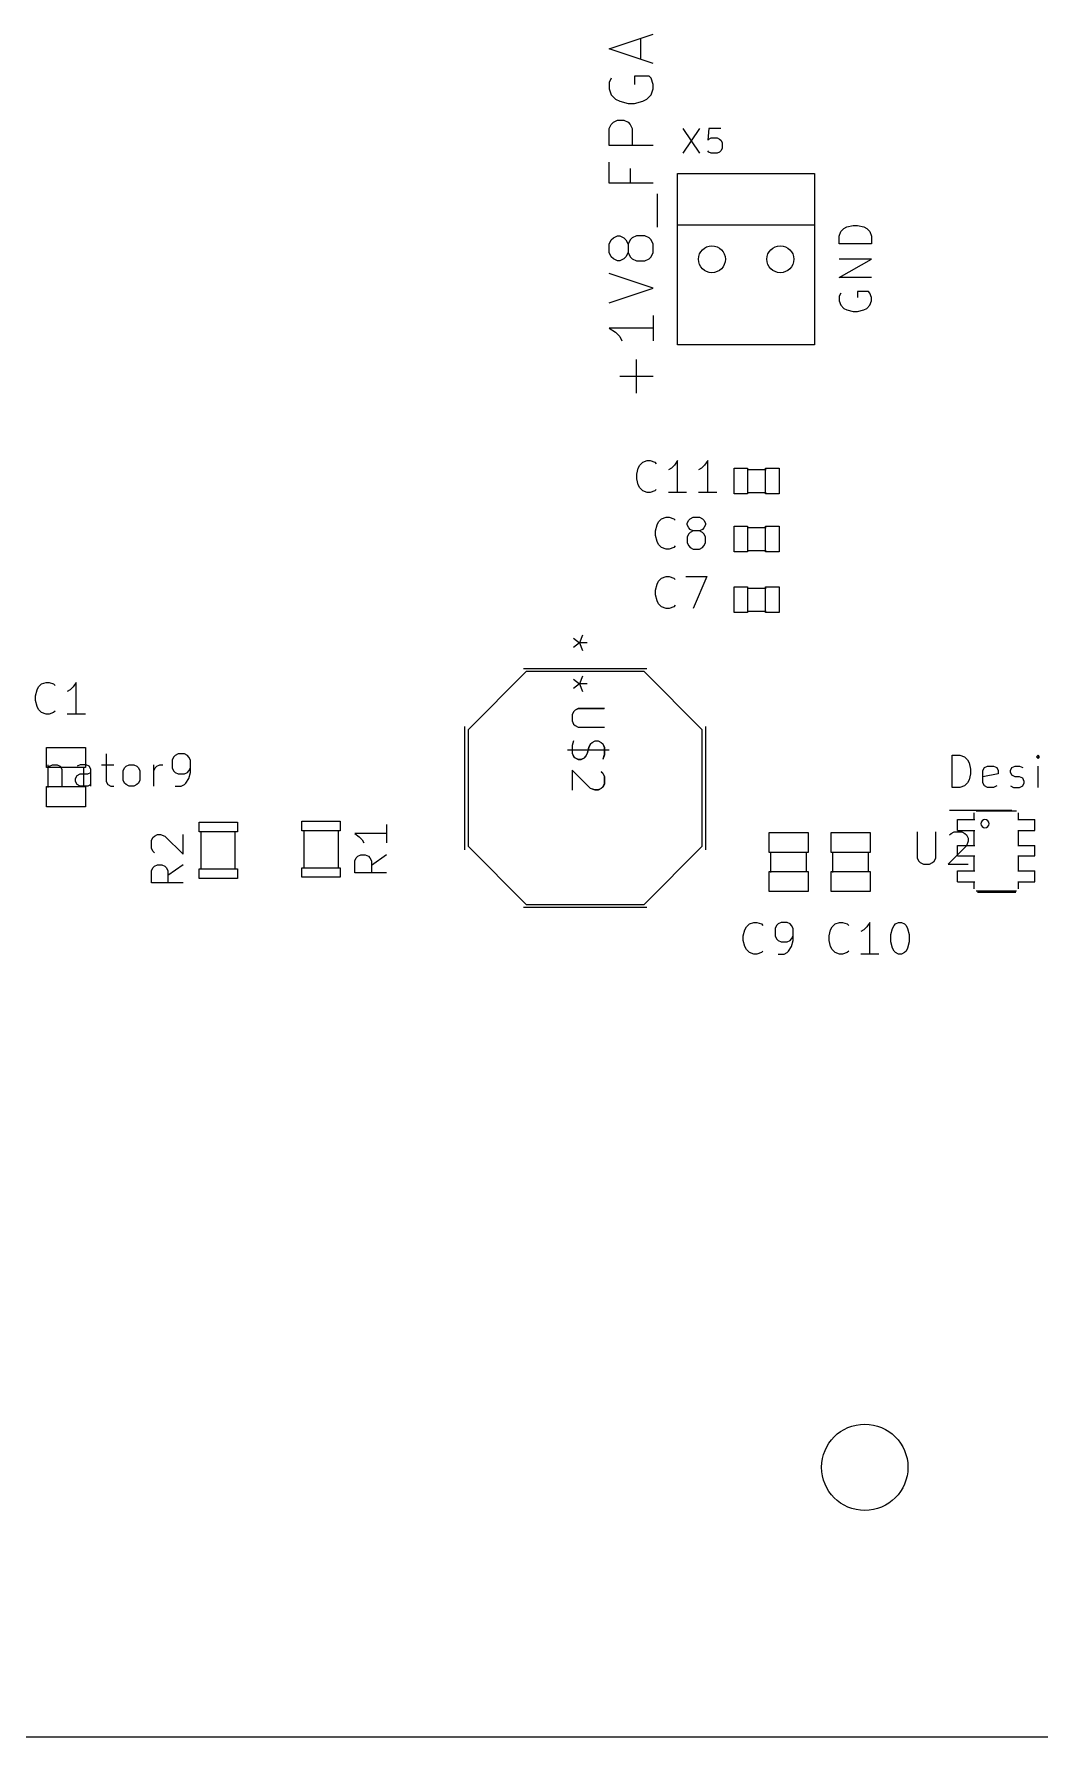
# Model space of a CAD drawing. Header units: millimetres. Extents: x 0 to 280, y -704 to 300.
# Drawn here: x 109.2 to 146.5, y 0 to 63.2 of the extents above; entities that cross this region are included whole.
import ezdxf

# ---------------------------------------------------------------- set-up
doc = ezdxf.new("R2010")
doc.units = ezdxf.units.MM
for name, color, linetype, true_color in [('Edge.Cuts', 254, 'CONTINUOUS', 0xd0d2cd), ('F.Fab', 9, 'CONTINUOUS', 0xafafaf), ('F.Silkscreen', 41, 'CONTINUOUS', 0xf2eda1)]:
    doc.layers.add(name, color=color, linetype=linetype, true_color=true_color)

msp = doc.modelspace()

# ---------------------------------------------------------------- linework, layer by layer
at = {"layer": 'Edge.Cuts', "linetype": 'CONTINUOUS'}
msp.add_line((0, 0), (280, 0), dxfattribs=at)
at = {"layer": 'Edge.Cuts'}
for centre, radius in [((134.33, 54.8), 0.5), ((136.87, 54.8), 0.5), ((140, 10), 1.599999)]:
    msp.add_circle(centre, radius, dxfattribs=at)
at = {"layer": 'F.Fab', "linetype": 'CONTINUOUS'}
for p, q in [((130.520496, 62.605382), (132.156256, 63.150635)), ((132.156256, 62.060128), (130.520496, 62.605382)), ((131.688896, 62.215915), (131.688896, 62.994848)), ((130.598389, 61.514875), (130.520496, 61.359088)), ((130.520496, 61.359088), (130.520496, 61.125408)), ((132.000469, 61.592768), (131.455216, 61.592768)), ((131.455216, 61.592768), (131.455216, 61.281195)), ((132.078363, 61.514875), (132.000469, 61.592768)), ((132.156256, 61.281195), (132.078363, 61.514875)), ((132.156256, 61.125408), (132.156256, 61.281195)), ((130.520496, 61.125408), (130.598389, 60.891728)), ((130.598389, 60.891728), (130.754176, 60.735942)), ((130.754176, 60.735942), (130.909963, 60.658048)), ((130.909963, 60.658048), (131.221536, 60.580155)), ((131.455216, 60.580155), (131.766789, 60.658048)), ((131.766789, 60.658048), (131.922576, 60.735942)), ((131.922576, 60.735942), (132.078363, 60.891728)), ((132.078363, 60.891728), (132.156256, 61.125408)), ((131.221536, 60.580155), (131.455216, 60.580155)), ((130.520496, 59.645435), (130.598389, 59.801222)), ((130.520496, 59.022288), (130.520496, 59.645435)), ((130.598389, 59.801222), (130.676283, 59.879115)), ((130.676283, 59.879115), (130.832069, 59.957008)), ((130.832069, 59.957008), (131.065749, 59.957008)), ((131.065749, 59.957008), (131.221536, 59.879115)), ((131.221536, 59.879115), (131.299429, 59.801222)), ((131.299429, 59.801222), (131.377323, 59.645435)), ((131.377323, 59.645435), (131.377323, 59.022288)), ((132.156256, 59.022288), (130.520496, 59.022288)), ((130.520496, 57.620208), (130.520496, 58.399142)), ((131.299429, 58.165462), (131.299429, 57.620208)), ((132.156256, 57.620208), (130.520496, 57.620208)), ((132.312043, 55.984449), (132.312043, 57.230742)), ((130.598389, 55.517088), (130.676283, 55.594982)), ((130.676283, 55.594982), (130.832069, 55.672875)), ((130.832069, 55.672875), (130.909963, 55.672875)), ((130.909963, 55.672875), (131.065749, 55.594982)), ((131.065749, 55.594982), (131.143643, 55.517088)), ((131.377323, 55.594982), (131.299429, 55.517088)), ((131.533109, 55.672875), (131.377323, 55.594982)), ((131.844683, 55.672875), (131.533109, 55.672875)), ((132.000469, 55.594982), (131.844683, 55.672875)), ((132.078363, 55.517088), (132.000469, 55.594982)), ((139.051544, 55.655102), (139.108496, 55.825959)), ((139.051544, 55.37034), (139.051544, 55.655102)), ((139.108496, 55.825959), (139.222401, 55.939864)), ((139.222401, 55.939864), (139.336306, 55.996817)), ((139.336306, 55.996817), (139.564115, 56.053769)), ((139.564115, 56.053769), (139.734972, 56.053769)), ((139.734972, 56.053769), (139.962782, 55.996817)), ((139.962782, 55.996817), (140.076687, 55.939864)), ((140.076687, 55.939864), (140.190592, 55.825959)), ((140.190592, 55.825959), (140.247544, 55.655102)), ((140.247544, 55.655102), (140.247544, 55.37034)), ((130.520496, 55.361302), (130.598389, 55.517088)), ((130.520496, 55.049728), (130.520496, 55.361302)), ((130.598389, 54.893942), (130.520496, 55.049728)), ((131.143643, 55.517088), (131.221536, 55.361302)), ((131.221536, 55.049728), (131.143643, 54.893942)), ((131.299429, 55.517088), (131.221536, 55.361302)), ((131.221536, 55.361302), (131.221536, 55.049728)), ((131.221536, 55.049728), (131.299429, 54.893942)), ((132.156256, 55.361302), (132.078363, 55.517088)), ((132.078363, 54.893942), (132.156256, 55.049728)), ((132.156256, 55.049728), (132.156256, 55.361302)), ((140.247544, 55.37034), (139.051544, 55.37034)), ((130.676283, 54.816048), (130.598389, 54.893942)), ((130.832069, 54.738155), (130.676283, 54.816048)), ((130.909963, 54.738155), (130.832069, 54.738155)), ((131.065749, 54.816048), (130.909963, 54.738155)), ((131.143643, 54.893942), (131.065749, 54.816048)), ((131.299429, 54.893942), (131.377323, 54.816048)), ((131.377323, 54.816048), (131.533109, 54.738155)), ((131.533109, 54.738155), (131.844683, 54.738155)), ((131.844683, 54.738155), (132.000469, 54.816048)), ((132.000469, 54.816048), (132.078363, 54.893942)), ((139.051544, 54.117388), (140.247544, 54.800817)), ((140.247544, 54.800817), (139.051544, 54.800817)), ((132.156256, 53.725542), (130.520496, 54.270795)), ((130.520496, 53.180288), (132.156256, 53.725542)), ((140.247544, 54.117388), (139.051544, 54.117388)), ((139.108496, 53.547865), (139.051544, 53.43396)), ((139.051544, 53.43396), (139.051544, 53.263103)), ((139.051544, 53.263103), (139.108496, 53.092246)), ((139.108496, 53.092246), (139.222401, 52.978341)), ((140.133639, 53.604817), (139.734972, 53.604817)), ((139.734972, 53.604817), (139.734972, 53.377007)), ((140.076687, 52.978341), (140.190592, 53.092246)), ((140.190592, 53.547865), (140.133639, 53.604817)), ((140.247544, 53.377007), (140.190592, 53.547865)), ((140.190592, 53.092246), (140.247544, 53.263103)), ((140.247544, 53.263103), (140.247544, 53.377007)), ((132.156256, 52.712928), (132.156256, 51.778208)), ((139.222401, 52.978341), (139.336306, 52.921388)), ((139.336306, 52.921388), (139.564115, 52.864436)), ((139.564115, 52.864436), (139.734972, 52.864436)), ((139.734972, 52.864436), (139.962782, 52.921388)), ((139.962782, 52.921388), (140.076687, 52.978341)), ((132.156256, 52.245568), (130.520496, 52.245568)), ((130.520496, 52.245568), (130.754176, 52.089781)), ((130.754176, 52.089781), (130.909963, 51.933995)), ((130.909963, 51.933995), (130.987856, 51.778208)), ((131.533109, 49.830874), (131.533109, 51.077168)), ((132.156256, 50.454021), (130.909963, 50.454021)), ((135.1518, 46.1001), (135.1518, 47.0501)), ((135.1518, 47.0501), (135.6519, 47.0501)), ((135.634, 47.002), (136.346, 47.002)), ((135.6519, 47.0501), (135.6519, 46.1001)), ((136.3202, 46.1001), (136.3202, 47.0501)), ((136.3202, 47.0501), (136.8203, 47.0501)), ((136.8203, 47.0501), (136.8203, 46.1001)), ((135.6519, 46.1001), (135.1518, 46.1001)), ((135.634, 46.151), (136.346, 46.151)), ((136.8203, 46.1001), (136.3202, 46.1001)), ((135.1518, 43.9501), (135.1518, 44.9001)), ((135.1518, 44.9001), (135.6519, 44.9001)), ((135.634, 44.852), (136.346, 44.852)), ((135.6519, 44.9001), (135.6519, 43.9501)), ((136.3202, 43.9501), (136.3202, 44.9001)), ((136.3202, 44.9001), (136.8203, 44.9001)), ((136.8203, 44.9001), (136.8203, 43.9501)), ((135.6519, 43.9501), (135.1518, 43.9501)), ((135.634, 44.001), (136.346, 44.001)), ((136.8203, 43.9501), (136.3202, 43.9501)), ((135.1518, 41.7001), (135.1518, 42.6501)), ((135.1518, 42.6501), (135.6519, 42.6501)), ((135.634, 42.602), (136.346, 42.602)), ((135.6519, 42.6501), (135.6519, 41.7001)), ((136.3202, 41.7001), (136.3202, 42.6501)), ((136.3202, 42.6501), (136.8203, 42.6501)), ((136.8203, 42.6501), (136.8203, 41.7001)), ((135.6519, 41.7001), (135.1518, 41.7001)), ((135.634, 41.751), (136.346, 41.751)), ((136.8203, 41.7001), (136.3202, 41.7001)), ((127.4456, 39.508), (125.2866, 37.349)), ((131.8144, 39.508), (127.4456, 39.508)), ((129.192232, 39.22443), (129.419623, 39.053888)), ((129.192232, 39.22443), (129.419623, 39.053888)), ((129.533318, 39.338126), (129.419623, 39.053888)), ((129.533318, 39.338126), (129.419623, 39.053888)), ((133.9734, 37.349), (131.8144, 39.508)), ((129.419623, 39.053888), (129.192232, 38.883345)), ((129.419623, 39.053888), (129.192232, 38.883345)), ((129.703861, 39.053888), (129.419623, 39.053888)), ((129.419623, 39.053888), (129.533318, 38.769649)), ((129.703861, 39.053888), (129.419623, 39.053888)), ((129.419623, 39.053888), (129.533318, 38.769649)), ((129.201909, 38.018535), (129.145061, 37.90484)), ((129.145061, 37.90484), (129.145061, 37.677449)), ((129.202448, 38.020019), (129.145382, 37.905889)), ((129.145382, 37.905889), (129.145382, 37.677627)), ((129.258756, 38.075383), (129.201909, 38.018535)), ((129.259513, 38.077085), (129.202448, 38.020019)), ((129.372451, 38.13223), (129.258756, 38.075383)), ((129.373644, 38.13415), (129.259513, 38.077085)), ((130.338861, 38.13223), (129.372451, 38.13223)), ((130.343754, 38.13415), (129.373644, 38.13415)), ((125.2866, 37.349), (125.2866, 33.031)), ((129.145061, 37.677449), (129.201909, 37.563754)), ((129.145382, 37.677627), (129.202448, 37.563497)), ((129.201909, 37.563754), (129.258756, 37.506907)), ((129.202448, 37.563497), (129.259513, 37.506431)), ((129.258756, 37.506907), (129.372451, 37.450059)), ((129.259513, 37.506431), (129.373644, 37.449366)), ((129.372451, 37.450059), (130.338861, 37.450059)), ((129.373644, 37.449366), (130.343754, 37.449366)), ((133.9734, 33.031), (133.9734, 37.349)), ((109.6538, 35.9456), (109.6538, 36.6957)), ((109.6538, 36.6957), (111.1039, 36.6957)), ((111.1039, 36.6957), (111.1039, 35.9456)), ((129.201909, 36.93843), (129.145061, 36.767887)), ((129.145061, 36.767887), (129.145061, 36.483649)), ((129.202448, 36.935778), (129.145382, 36.764582)), ((129.145382, 36.764582), (129.145382, 36.479256)), ((129.713537, 36.483649), (129.770385, 36.71104)), ((129.716036, 36.479256), (129.773101, 36.707517)), ((129.770385, 36.71104), (129.827232, 36.824735)), ((129.773101, 36.707517), (129.830166, 36.821648)), ((129.827232, 36.824735), (129.88408, 36.881582)), ((129.830166, 36.821648), (129.887232, 36.878713)), ((129.88408, 36.881582), (129.997775, 36.93843)), ((129.887232, 36.878713), (130.001362, 36.935778)), ((129.997775, 36.93843), (130.11147, 36.93843)), ((130.001362, 36.935778), (130.115493, 36.935778)), ((130.11147, 36.93843), (130.225166, 36.881582)), ((130.115493, 36.935778), (130.229624, 36.878713)), ((130.225166, 36.881582), (130.282013, 36.824735)), ((130.229624, 36.878713), (130.286689, 36.821648)), ((130.282013, 36.824735), (130.338861, 36.71104)), ((130.286689, 36.821648), (130.343754, 36.707517)), ((130.338861, 36.71104), (130.338861, 36.426801)), ((130.343754, 36.707517), (130.343754, 36.42219)), ((130.51495, 36.593386), (128.974186, 36.593386)), ((130.509404, 36.597344), (128.974518, 36.597344)), ((129.145061, 36.483649), (129.201909, 36.369954)), ((129.145382, 36.479256), (129.202448, 36.365125)), ((129.201909, 36.369954), (129.258756, 36.313106)), ((129.202448, 36.365125), (129.259513, 36.30806)), ((129.258756, 36.313106), (129.372451, 36.256259)), ((129.259513, 36.30806), (129.373644, 36.250994)), ((129.372451, 36.256259), (129.486147, 36.256259)), ((129.373644, 36.250994), (129.487774, 36.250994)), ((129.486147, 36.256259), (129.599842, 36.313106)), ((129.487774, 36.250994), (129.601905, 36.30806)), ((129.599842, 36.313106), (129.656689, 36.369954)), ((129.601905, 36.30806), (129.65897, 36.365125)), ((129.656689, 36.369954), (129.713537, 36.483649)), ((129.65897, 36.365125), (129.716036, 36.479256)), ((130.338861, 36.426801), (130.282013, 36.256259)), ((130.343754, 36.42219), (130.286689, 36.250994)), ((111.1039, 35.9456), (109.6538, 35.9456)), ((109.72, 35.209), (109.72, 35.971)), ((111.04, 35.234), (111.04, 35.971)), ((129.827232, 35.176154), (129.145061, 35.858326)), ((129.145061, 35.858326), (129.145061, 35.119307)), ((129.830166, 35.166753), (129.145382, 35.851537)), ((129.145382, 35.851537), (129.145382, 35.109687)), ((130.225166, 35.801478), (130.282013, 35.74463)), ((130.229624, 35.794471), (130.286689, 35.737406)), ((130.282013, 35.74463), (130.338861, 35.630935)), ((130.286689, 35.737406), (130.343754, 35.623275)), ((130.338861, 35.630935), (130.338861, 35.346697)), ((130.343754, 35.623275), (130.343754, 35.337949)), ((109.6538, 34.4978), (109.6538, 35.2479)), ((109.6538, 35.2479), (111.1039, 35.2479)), ((111.1039, 35.2479), (111.1039, 34.4978)), ((129.997775, 35.119307), (129.827232, 35.176154)), ((130.001362, 35.109687), (129.830166, 35.166753)), ((130.11147, 35.119307), (129.997775, 35.119307)), ((130.115493, 35.109687), (130.001362, 35.109687)), ((130.225166, 35.176154), (130.11147, 35.119307)), ((130.229624, 35.166753), (130.115493, 35.109687)), ((130.282013, 35.233002), (130.225166, 35.176154)), ((130.286689, 35.223818), (130.229624, 35.166753)), ((130.338861, 35.346697), (130.282013, 35.233002)), ((130.343754, 35.337949), (130.286689, 35.223818)), ((111.1039, 34.4978), (109.6538, 34.4978)), ((144.0518, 34.0184), (144.0518, 34.2724)), ((144.128, 34.3486), (145.6266, 34.3486)), ((145.7028, 34.0184), (145.7028, 34.2724)), ((115.3088, 33.5658), (115.3088, 33.9214)), ((115.3088, 33.9214), (116.7312, 33.9214)), ((116.7312, 33.5658), (115.3088, 33.5658)), ((115.385, 32.1688), (115.385, 33.5912)), ((116.655, 32.1688), (116.655, 33.5912)), ((116.7312, 33.9214), (116.7312, 33.5658)), ((119.1188, 33.6058), (119.1188, 33.9614)), ((119.1188, 33.9614), (120.5412, 33.9614)), ((120.5412, 33.6058), (119.1188, 33.6058)), ((119.195, 33.6312), (119.195, 32.2088)), ((120.465, 33.6312), (120.465, 32.2088)), ((120.5412, 33.9614), (120.5412, 33.6058)), ((136.4538, 32.7956), (136.4538, 33.5457)), ((136.4538, 33.5457), (137.9039, 33.5457)), ((137.9039, 33.5457), (137.9039, 32.7956)), ((138.7538, 32.7956), (138.7538, 33.5457)), ((138.7538, 33.5457), (140.2039, 33.5457)), ((140.2039, 33.5457), (140.2039, 32.7956)), ((141.945849, 33.563754), (141.945849, 32.593644)), ((142.630633, 32.593644), (142.630633, 33.563754)), ((143.144221, 33.449624), (143.201286, 33.506689)), ((143.201286, 33.506689), (143.315417, 33.563754)), ((143.315417, 33.563754), (143.600744, 33.563754)), ((143.4422, 34.0184), (144.0518, 34.0184)), ((143.4422, 33.612), (143.4422, 34.0184)), ((143.4422, 33.612), (144.0518, 33.612)), ((143.600744, 33.563754), (143.714874, 33.506689)), ((143.714874, 33.506689), (143.77194, 33.449624)), ((144.0518, 34.0184), (144.0772, 34.0184)), ((144.0518, 33.612), (144.0772, 33.612)), ((144.0518, 33.0532), (144.0518, 33.612)), ((145.6774, 34.0184), (145.7028, 34.0184)), ((145.6774, 33.612), (145.7028, 33.612)), ((145.7028, 34.0184), (146.3124, 34.0184)), ((145.7028, 33.612), (146.3124, 33.612)), ((145.7028, 33.0532), (145.7028, 33.612)), ((146.3124, 33.612), (146.3124, 34.0184)), ((125.2866, 33.031), (127.4456, 30.872)), ((131.8144, 30.872), (133.9734, 33.031)), ((143.77194, 33.050166), (143.087156, 32.365382)), ((143.4422, 33.0532), (144.0518, 33.0532)), ((143.4422, 32.6722), (143.4422, 33.0532)), ((143.77194, 33.449624), (143.829005, 33.335493)), ((143.829005, 33.221362), (143.77194, 33.050166)), ((143.829005, 33.335493), (143.829005, 33.221362)), ((144.0518, 33.0532), (144.0772, 33.0532)), ((145.6774, 33.0532), (145.7028, 33.0532)), ((145.7028, 33.0532), (146.3124, 33.0532)), ((146.3124, 32.6722), (146.3124, 33.0532)), ((119.1188, 31.8786), (119.1188, 32.2342)), ((119.1188, 32.2342), (120.5412, 32.2342)), ((120.5412, 32.2342), (120.5412, 31.8786)), ((137.9039, 32.7956), (136.4538, 32.7956)), ((136.52, 32.059), (136.52, 32.821)), ((137.84, 32.084), (137.84, 32.821)), ((140.2039, 32.7956), (138.7538, 32.7956)), ((138.82, 32.059), (138.82, 32.821)), ((140.14, 32.084), (140.14, 32.821)), ((141.945849, 32.593644), (142.002915, 32.479513)), ((142.002915, 32.479513), (142.05998, 32.422448)), ((142.05998, 32.422448), (142.174111, 32.365382)), ((142.174111, 32.365382), (142.402372, 32.365382)), ((142.402372, 32.365382), (142.516503, 32.422448)), ((142.516503, 32.422448), (142.573568, 32.479513)), ((142.573568, 32.479513), (142.630633, 32.593644)), ((143.087156, 32.365382), (143.829005, 32.365382)), ((143.4422, 32.6722), (144.0518, 32.6722)), ((144.0518, 32.6722), (144.0772, 32.6722)), ((144.0518, 32.1134), (144.0518, 32.6722)), ((145.6774, 32.6722), (145.7028, 32.6722)), ((145.7028, 32.6722), (146.3124, 32.6722)), ((145.7028, 32.1134), (145.7028, 32.6722)), ((115.3088, 31.8386), (115.3088, 32.1942)), ((115.3088, 32.1942), (116.7312, 32.1942)), ((116.7312, 31.8386), (115.3088, 31.8386)), ((116.7312, 32.1942), (116.7312, 31.8386)), ((120.5412, 31.8786), (119.1188, 31.8786)), ((136.4538, 31.3478), (136.4538, 32.0979)), ((136.4538, 32.0979), (137.9039, 32.0979)), ((137.9039, 32.0979), (137.9039, 31.3478)), ((138.7538, 31.3478), (138.7538, 32.0979)), ((138.7538, 32.0979), (140.2039, 32.0979)), ((140.2039, 32.0979), (140.2039, 31.3478)), ((143.4422, 32.1134), (144.0518, 32.1134)), ((143.4422, 31.707), (143.4422, 32.1134)), ((143.4422, 31.707), (144.0518, 31.707)), ((144.0518, 32.1134), (144.0772, 32.1134)), ((144.0518, 31.707), (144.0772, 31.707)), ((144.0518, 31.453), (144.0518, 31.707)), ((145.6774, 32.1134), (145.7028, 32.1134)), ((145.6774, 31.707), (145.7028, 31.707)), ((145.7028, 32.1134), (146.3124, 32.1134)), ((145.7028, 31.707), (146.3124, 31.707)), ((145.7028, 31.453), (145.7028, 31.707)), ((146.3124, 31.707), (146.3124, 32.1134)), ((137.9039, 31.3478), (136.4538, 31.3478)), ((140.2039, 31.3478), (138.7538, 31.3478)), ((144.128, 31.3768), (145.6266, 31.3768)), ((127.4456, 30.872), (131.8144, 30.872))]:
    msp.add_line(p, q, dxfattribs=at)
at = {"layer": 'F.Fab'}
for centre, radius in [((134.33, 54.8), 0.5), ((136.87, 54.8), 0.5), ((140, 10), 1.599999)]:
    msp.add_circle(centre, radius, dxfattribs=at)
for start, end in [(0, 180), (-180, 0)]:
    msp.add_arc((144.4582, 33.866), 0.1524, start, end, dxfattribs=at)
at = {"layer": 'F.Silkscreen', "linetype": 'CONTINUOUS'}
for p, q in [((133.252237, 59.652463), (133.86861, 58.727903)), ((133.86861, 59.652463), (133.252237, 58.727903)), ((134.220823, 59.652463), (134.176796, 59.212196)), ((134.66109, 59.652463), (134.220823, 59.652463)), ((134.176796, 59.212196), (134.220823, 59.256223)), ((134.220823, 58.77193), (134.176796, 58.815956)), ((134.220823, 59.256223), (134.308876, 59.30025)), ((134.308876, 58.727903), (134.220823, 58.77193)), ((134.308876, 59.30025), (134.52901, 59.30025)), ((134.52901, 59.30025), (134.617063, 59.256223)), ((134.617063, 58.77193), (134.52901, 58.727903)), ((134.617063, 59.256223), (134.66109, 59.212196)), ((134.66109, 58.815956), (134.617063, 58.77193)), ((134.66109, 59.212196), (134.705116, 59.124143)), ((134.705116, 58.90401), (134.66109, 58.815956)), ((134.705116, 59.124143), (134.705116, 58.90401)), ((134.52901, 58.727903), (134.308876, 58.727903)), ((133.06, 57.975), (138.14, 57.975)), ((133.06, 56.07), (133.06, 57.975)), ((138.14, 57.975), (138.14, 56.07)), ((133.06, 56.07), (138.14, 56.07)), ((133.06, 51.625), (133.06, 56.07)), ((138.14, 56.07), (138.14, 51.625)), ((138.14, 51.625), (133.06, 51.625)), ((131.540594, 46.826146), (131.596619, 47.050247)), ((131.540594, 46.658071), (131.540594, 46.826146)), ((131.596619, 47.050247), (131.652644, 47.162297)), ((131.652644, 47.162297), (131.764695, 47.274347)), ((131.764695, 47.274347), (131.93277, 47.330372)), ((131.93277, 47.330372), (132.04482, 47.330372)), ((132.04482, 47.330372), (132.212896, 47.274347)), ((132.212896, 47.274347), (132.268921, 47.218322)), ((132.829172, 47.050247), (132.717122, 46.994222)), ((132.941223, 47.162297), (132.829172, 47.050247)), ((133.053273, 47.330372), (132.941223, 47.162297)), ((133.053273, 46.153844), (133.053273, 47.330372)), ((133.949675, 47.050247), (133.837625, 46.994222)), ((134.061726, 47.162297), (133.949675, 47.050247)), ((134.173776, 47.330372), (134.061726, 47.162297)), ((134.173776, 46.153844), (134.173776, 47.330372)), ((131.596619, 46.43397), (131.540594, 46.658071)), ((131.652644, 46.32192), (131.596619, 46.43397)), ((131.764695, 46.20987), (131.652644, 46.32192)), ((131.93277, 46.153844), (131.764695, 46.20987)), ((132.04482, 46.153844), (131.93277, 46.153844)), ((132.212896, 46.20987), (132.04482, 46.153844)), ((132.268921, 46.265895), (132.212896, 46.20987)), ((133.389424, 46.153844), (132.717122, 46.153844)), ((134.509927, 46.153844), (133.837625, 46.153844)), ((132.240594, 44.726146), (132.296619, 44.950247)), ((132.296619, 44.950247), (132.352644, 45.062297)), ((132.352644, 45.062297), (132.464695, 45.174347)), ((132.464695, 45.174347), (132.63277, 45.230372)), ((132.63277, 45.230372), (132.74482, 45.230372)), ((132.74482, 45.230372), (132.912896, 45.174347)), ((132.912896, 45.174347), (132.968921, 45.118322)), ((133.417122, 45.006272), (133.473147, 45.118322)), ((133.417122, 44.950247), (133.417122, 45.006272)), ((133.473147, 44.838196), (133.417122, 44.950247)), ((133.473147, 45.118322), (133.529172, 45.174347)), ((133.529172, 44.782171), (133.473147, 44.838196)), ((133.529172, 45.174347), (133.641223, 45.230372)), ((133.641223, 45.230372), (133.865323, 45.230372)), ((133.865323, 45.230372), (133.977374, 45.174347)), ((133.977374, 45.174347), (134.033399, 45.118322)), ((134.033399, 44.838196), (133.977374, 44.782171)), ((134.033399, 45.118322), (134.089424, 45.006272)), ((134.089424, 44.950247), (134.033399, 44.838196)), ((134.089424, 45.006272), (134.089424, 44.950247)), ((132.240594, 44.558071), (132.240594, 44.726146)), ((132.296619, 44.33397), (132.240594, 44.558071)), ((132.352644, 44.22192), (132.296619, 44.33397)), ((132.464695, 44.10987), (132.352644, 44.22192)), ((133.473147, 44.614096), (133.417122, 44.502046)), ((133.417122, 44.502046), (133.417122, 44.277945)), ((133.417122, 44.277945), (133.473147, 44.165895)), ((133.529172, 44.670121), (133.473147, 44.614096)), ((133.641223, 44.726146), (133.529172, 44.782171)), ((133.641223, 44.726146), (133.529172, 44.670121)), ((133.865323, 44.726146), (133.641223, 44.726146)), ((133.977374, 44.782171), (133.865323, 44.726146)), ((133.977374, 44.670121), (133.865323, 44.726146)), ((134.033399, 44.614096), (133.977374, 44.670121)), ((134.089424, 44.502046), (134.033399, 44.614096)), ((134.033399, 44.165895), (134.089424, 44.277945)), ((134.089424, 44.277945), (134.089424, 44.502046)), ((132.63277, 44.053844), (132.464695, 44.10987)), ((132.74482, 44.053844), (132.63277, 44.053844)), ((132.912896, 44.10987), (132.74482, 44.053844)), ((132.968921, 44.165895), (132.912896, 44.10987)), ((133.473147, 44.165895), (133.529172, 44.10987)), ((133.529172, 44.10987), (133.641223, 44.053844)), ((133.641223, 44.053844), (133.865323, 44.053844)), ((133.865323, 44.053844), (133.977374, 44.10987)), ((133.977374, 44.10987), (134.033399, 44.165895)), ((132.352644, 42.862297), (132.464695, 42.974347)), ((132.464695, 42.974347), (132.63277, 43.030372)), ((132.63277, 43.030372), (132.74482, 43.030372)), ((132.74482, 43.030372), (132.912896, 42.974347)), ((132.912896, 42.974347), (132.968921, 42.918322)), ((133.361097, 43.030372), (134.145449, 43.030372)), ((134.145449, 43.030372), (133.641223, 41.853844)), ((132.240594, 42.526146), (132.296619, 42.750247)), ((132.240594, 42.358071), (132.240594, 42.526146)), ((132.296619, 42.13397), (132.240594, 42.358071)), ((132.296619, 42.750247), (132.352644, 42.862297)), ((132.352644, 42.02192), (132.296619, 42.13397)), ((132.464695, 41.90987), (132.352644, 42.02192)), ((132.63277, 41.853844), (132.464695, 41.90987)), ((132.74482, 41.853844), (132.63277, 41.853844)), ((132.912896, 41.90987), (132.74482, 41.853844)), ((132.968921, 41.965895), (132.912896, 41.90987)), ((129.192232, 40.74843), (129.419623, 40.577888)), ((129.192232, 40.74843), (129.419623, 40.577888)), ((129.419623, 40.577888), (129.192232, 40.407345)), ((129.419623, 40.577888), (129.192232, 40.407345)), ((129.533318, 40.862126), (129.419623, 40.577888)), ((129.533318, 40.862126), (129.419623, 40.577888)), ((129.703861, 40.577888), (129.419623, 40.577888)), ((129.419623, 40.577888), (129.533318, 40.293649)), ((129.703861, 40.577888), (129.419623, 40.577888)), ((129.419623, 40.577888), (129.533318, 40.293649)), ((131.916, 39.6096), (127.344, 39.6096)), ((109.245575, 38.604609), (109.3016, 38.82871)), ((109.245575, 38.436534), (109.245575, 38.604609)), ((109.3016, 38.82871), (109.357625, 38.94076)), ((109.357625, 38.94076), (109.469676, 39.05281)), ((109.469676, 39.05281), (109.637751, 39.108835)), ((109.637751, 39.108835), (109.749801, 39.108835)), ((109.749801, 39.108835), (109.917877, 39.05281)), ((109.917877, 39.05281), (109.973902, 38.996785)), ((110.534153, 38.82871), (110.422103, 38.772685)), ((110.646204, 38.94076), (110.534153, 38.82871)), ((110.758254, 39.108835), (110.646204, 38.94076)), ((110.758254, 37.932307), (110.758254, 39.108835)), ((109.3016, 38.212433), (109.245575, 38.436534)), ((109.357625, 38.100383), (109.3016, 38.212433)), ((109.469676, 37.988333), (109.357625, 38.100383)), ((109.637751, 37.932307), (109.469676, 37.988333)), ((109.749801, 37.932307), (109.637751, 37.932307)), ((109.917877, 37.988333), (109.749801, 37.932307)), ((109.973902, 38.044358), (109.917877, 37.988333)), ((111.094405, 37.932307), (110.422103, 37.932307)), ((125.1596, 37.476), (125.1596, 32.904)), ((134.1004, 32.904), (134.1004, 37.476)), ((109.705217, 36.055728), (109.705217, 35.259861)), ((109.705217, 35.942032), (109.762064, 35.99888)), ((109.762064, 35.99888), (109.875759, 36.055728)), ((109.875759, 36.055728), (110.046302, 36.055728)), ((110.046302, 36.055728), (110.159998, 35.99888)), ((110.159998, 35.99888), (110.216845, 35.885185)), ((110.899017, 36.055728), (110.785322, 35.99888)), ((111.126407, 36.055728), (110.899017, 36.055728)), ((111.240103, 35.99888), (111.126407, 36.055728)), ((111.29695, 35.885185), (111.240103, 35.99888)), ((111.694884, 36.055728), (112.149665, 36.055728)), ((111.865427, 36.453661), (111.865427, 35.430404)), ((112.547598, 35.942032), (112.604445, 35.99888)), ((112.604445, 35.99888), (112.71814, 36.055728)), ((112.71814, 36.055728), (112.888683, 36.055728)), ((112.888683, 36.055728), (113.002379, 35.99888)), ((113.002379, 35.99888), (113.059226, 35.942032)), ((113.627703, 35.259861), (113.627703, 36.055728)), ((113.68455, 35.942032), (113.741398, 35.99888)), ((113.741398, 35.99888), (113.855093, 36.055728)), ((113.855093, 36.055728), (113.968788, 36.055728)), ((114.366722, 36.339966), (114.309874, 36.22627)), ((114.309874, 36.22627), (114.309874, 35.942032)), ((114.423569, 36.396813), (114.366722, 36.339966)), ((114.537264, 36.453661), (114.423569, 36.396813)), ((114.764655, 36.453661), (114.537264, 36.453661)), ((114.87835, 36.396813), (114.764655, 36.453661)), ((114.935198, 36.339966), (114.87835, 36.396813)), ((114.992045, 36.22627), (114.935198, 36.339966)), ((114.992045, 35.771489), (114.992045, 36.22627)), ((143.243169, 35.209861), (143.243169, 36.403661)), ((143.243169, 36.403661), (143.527407, 36.403661)), ((143.527407, 36.403661), (143.69795, 36.346813)), ((143.69795, 36.346813), (143.811645, 36.233118)), ((143.811645, 36.233118), (143.868492, 36.119423)), ((143.868492, 36.119423), (143.92534, 35.892032)), ((144.436969, 35.94888), (144.550664, 36.005728)), ((144.550664, 36.005728), (144.778054, 36.005728)), ((144.778054, 36.005728), (144.89175, 35.94888)), ((145.460226, 35.94888), (145.573921, 36.005728)), ((145.573921, 36.005728), (145.744464, 36.005728)), ((145.744464, 36.005728), (145.858159, 35.94888)), ((146.426636, 36.403661), (146.369788, 36.346813)), ((146.369788, 36.346813), (146.426636, 36.289966)), ((146.483483, 36.346813), (146.426636, 36.403661)), ((146.426636, 36.403661), (146.426636, 36.289966)), ((146.426636, 36.289966), (146.483483, 36.346813)), ((146.426636, 35.209861), (146.426636, 36.005728)), ((110.216845, 35.885185), (110.216845, 35.259861)), ((110.728474, 35.544099), (110.785322, 35.657794)), ((110.728474, 35.430404), (110.728474, 35.544099)), ((110.785322, 35.316709), (110.728474, 35.430404)), ((110.785322, 35.657794), (110.899017, 35.714642)), ((110.899017, 35.714642), (111.183255, 35.714642)), ((111.183255, 35.714642), (111.29695, 35.771489)), ((111.29695, 35.259861), (111.29695, 35.885185)), ((111.865427, 35.430404), (111.922274, 35.316709)), ((112.49075, 35.828337), (112.547598, 35.942032)), ((112.49075, 35.487251), (112.49075, 35.828337)), ((112.547598, 35.373556), (112.49075, 35.487251)), ((112.604445, 35.316709), (112.547598, 35.373556)), ((113.059226, 35.373556), (113.002379, 35.316709)), ((113.059226, 35.942032), (113.116074, 35.828337)), ((113.116074, 35.487251), (113.059226, 35.373556)), ((113.116074, 35.828337), (113.116074, 35.487251)), ((113.627703, 35.828337), (113.68455, 35.942032)), ((114.309874, 35.942032), (114.366722, 35.828337)), ((114.366722, 35.828337), (114.423569, 35.771489)), ((114.423569, 35.771489), (114.537264, 35.714642)), ((114.537264, 35.714642), (114.764655, 35.714642)), ((114.764655, 35.714642), (114.87835, 35.771489)), ((114.764655, 35.316709), (114.821503, 35.373556)), ((114.821503, 35.373556), (114.935198, 35.544099)), ((114.87835, 35.771489), (114.935198, 35.828337)), ((114.935198, 35.828337), (114.992045, 35.942032)), ((114.935198, 35.544099), (114.992045, 35.771489)), ((143.811645, 35.380404), (143.69795, 35.266709)), ((143.868492, 35.494099), (143.811645, 35.380404)), ((143.92534, 35.721489), (143.868492, 35.494099)), ((143.92534, 35.892032), (143.92534, 35.721489)), ((144.380121, 35.835185), (144.436969, 35.94888)), ((144.380121, 35.380404), (144.380121, 35.835185)), ((144.948597, 35.721489), (144.380121, 35.607794)), ((144.436969, 35.266709), (144.380121, 35.380404)), ((144.89175, 35.94888), (144.948597, 35.835185)), ((144.948597, 35.835185), (144.948597, 35.721489)), ((145.403378, 35.835185), (145.460226, 35.94888)), ((145.403378, 35.778337), (145.403378, 35.835185)), ((145.460226, 35.664642), (145.403378, 35.778337)), ((145.573921, 35.607794), (145.460226, 35.664642)), ((145.744464, 35.607794), (145.573921, 35.607794)), ((145.858159, 35.550947), (145.744464, 35.607794)), ((145.915007, 35.437251), (145.858159, 35.550947)), ((145.858159, 35.266709), (145.915007, 35.380404)), ((145.915007, 35.380404), (145.915007, 35.437251)), ((110.899017, 35.259861), (110.785322, 35.316709)), ((111.183255, 35.259861), (110.899017, 35.259861)), ((111.29695, 35.316709), (111.183255, 35.259861)), ((111.922274, 35.316709), (112.035969, 35.259861)), ((112.035969, 35.259861), (112.149665, 35.259861)), ((112.71814, 35.259861), (112.604445, 35.316709)), ((112.888683, 35.259861), (112.71814, 35.259861)), ((113.002379, 35.316709), (112.888683, 35.259861)), ((114.423569, 35.259861), (114.65096, 35.259861)), ((114.65096, 35.259861), (114.764655, 35.316709)), ((143.527407, 35.209861), (143.243169, 35.209861)), ((143.69795, 35.266709), (143.527407, 35.209861)), ((144.550664, 35.209861), (144.436969, 35.266709)), ((144.778054, 35.209861), (144.550664, 35.209861)), ((144.89175, 35.266709), (144.778054, 35.209861)), ((145.403378, 35.266709), (145.517073, 35.209861)), ((145.517073, 35.209861), (145.744464, 35.209861)), ((145.744464, 35.209861), (145.858159, 35.266709)), ((143.1374, 34.374), (145.4488, 34.374)), ((122.261155, 33.498273), (121.084627, 33.498273)), ((121.084627, 33.498273), (121.252702, 33.386223)), ((122.261155, 33.834424), (122.261155, 33.162122)), ((113.541164, 33.240304), (113.597189, 33.352355)), ((113.541164, 32.960179), (113.541164, 33.240304)), ((113.597189, 32.848128), (113.541164, 32.960179)), ((113.597189, 33.352355), (113.653214, 33.40838)), ((113.653214, 32.792103), (113.597189, 32.848128)), ((113.653214, 33.40838), (113.765264, 33.464405)), ((113.765264, 33.464405), (113.877315, 33.464405)), ((113.877315, 33.464405), (114.04539, 33.40838)), ((114.04539, 33.40838), (114.717692, 32.736078)), ((114.717692, 32.736078), (114.717692, 33.464405)), ((121.252702, 33.386223), (121.364752, 33.274172)), ((121.364752, 33.274172), (121.420778, 33.162122)), ((113.541164, 32.119801), (113.597189, 32.231852)), ((113.597189, 32.231852), (113.653214, 32.287877)), ((113.653214, 32.287877), (113.765264, 32.343902)), ((113.765264, 32.343902), (113.93334, 32.343902)), ((113.93334, 32.343902), (114.04539, 32.287877)), ((114.04539, 32.287877), (114.101415, 32.231852)), ((114.101415, 32.231852), (114.15744, 32.119801)), ((114.717692, 32.343902), (114.15744, 31.951726)), ((121.084627, 32.48982), (121.140652, 32.601871)), ((121.084627, 32.041619), (121.084627, 32.48982)), ((121.140652, 32.601871), (121.196677, 32.657896)), ((121.196677, 32.657896), (121.308727, 32.713921)), ((121.308727, 32.713921), (121.476803, 32.713921)), ((121.476803, 32.713921), (121.588853, 32.657896)), ((121.588853, 32.657896), (121.644878, 32.601871)), ((121.644878, 32.601871), (121.700903, 32.48982)), ((122.261155, 32.713921), (121.700903, 32.321745)), ((121.700903, 32.48982), (121.700903, 32.041619)), ((113.541164, 31.6716), (113.541164, 32.119801)), ((114.717692, 31.6716), (113.541164, 31.6716)), ((114.15744, 32.119801), (114.15744, 31.6716)), ((122.261155, 32.041619), (121.084627, 32.041619)), ((144.1788, 31.326), (145.6012, 31.326)), ((127.344, 30.7704), (131.916, 30.7704)), ((135.495575, 29.704609), (135.5516, 29.92871)), ((135.495575, 29.536534), (135.495575, 29.704609)), ((135.5516, 29.92871), (135.607625, 30.04076)), ((135.607625, 30.04076), (135.719676, 30.15281)), ((135.719676, 30.15281), (135.887751, 30.208835)), ((135.887751, 30.208835), (135.999801, 30.208835)), ((135.999801, 30.208835), (136.167877, 30.15281)), ((136.167877, 30.15281), (136.223902, 30.096785)), ((136.728128, 30.096785), (136.672103, 29.984735)), ((136.672103, 29.984735), (136.672103, 29.704609)), ((136.672103, 29.704609), (136.728128, 29.592559)), ((136.784153, 30.15281), (136.728128, 30.096785)), ((136.896204, 30.208835), (136.784153, 30.15281)), ((137.120304, 30.208835), (136.896204, 30.208835)), ((137.232355, 30.15281), (137.120304, 30.208835)), ((137.28838, 30.096785), (137.232355, 30.15281)), ((137.344405, 29.984735), (137.28838, 30.096785)), ((137.28838, 29.592559), (137.344405, 29.704609)), ((137.344405, 29.536534), (137.344405, 29.984735)), ((138.675072, 29.704609), (138.731097, 29.92871)), ((138.675072, 29.536534), (138.675072, 29.704609)), ((138.731097, 29.92871), (138.787122, 30.04076)), ((138.787122, 30.04076), (138.899173, 30.15281)), ((138.899173, 30.15281), (139.067248, 30.208835)), ((139.067248, 30.208835), (139.179298, 30.208835)), ((139.179298, 30.208835), (139.347374, 30.15281)), ((139.347374, 30.15281), (139.403399, 30.096785)), ((139.96365, 29.92871), (139.8516, 29.872685)), ((140.075701, 30.04076), (139.96365, 29.92871)), ((140.187751, 30.208835), (140.075701, 30.04076)), ((140.187751, 29.032307), (140.187751, 30.208835)), ((140.972103, 29.760634), (141.028128, 29.984735)), ((140.972103, 29.480509), (140.972103, 29.760634)), ((141.028128, 29.984735), (141.084153, 30.096785)), ((141.084153, 30.096785), (141.140179, 30.15281)), ((141.140179, 30.15281), (141.252229, 30.208835)), ((141.252229, 30.208835), (141.364279, 30.208835)), ((141.364279, 30.208835), (141.476329, 30.15281)), ((141.476329, 30.15281), (141.532355, 30.096785)), ((141.532355, 30.096785), (141.58838, 29.984735)), ((141.58838, 29.984735), (141.644405, 29.760634)), ((141.644405, 29.760634), (141.644405, 29.480509)), ((135.5516, 29.312433), (135.495575, 29.536534)), ((135.607625, 29.200383), (135.5516, 29.312433)), ((135.719676, 29.088333), (135.607625, 29.200383)), ((135.887751, 29.032307), (135.719676, 29.088333)), ((136.167877, 29.088333), (135.999801, 29.032307)), ((136.223902, 29.144358), (136.167877, 29.088333)), ((136.728128, 29.592559), (136.784153, 29.536534)), ((136.784153, 29.536534), (136.896204, 29.480509)), ((136.896204, 29.480509), (137.120304, 29.480509)), ((137.008254, 29.032307), (137.120304, 29.088333)), ((137.120304, 29.480509), (137.232355, 29.536534)), ((137.120304, 29.088333), (137.176329, 29.144358)), ((137.176329, 29.144358), (137.28838, 29.312433)), ((137.232355, 29.536534), (137.28838, 29.592559)), ((137.28838, 29.312433), (137.344405, 29.536534)), ((138.731097, 29.312433), (138.675072, 29.536534)), ((138.787122, 29.200383), (138.731097, 29.312433)), ((138.899173, 29.088333), (138.787122, 29.200383)), ((139.067248, 29.032307), (138.899173, 29.088333)), ((139.347374, 29.088333), (139.179298, 29.032307)), ((139.403399, 29.144358), (139.347374, 29.088333)), ((141.028128, 29.256408), (140.972103, 29.480509)), ((141.084153, 29.144358), (141.028128, 29.256408)), ((141.140179, 29.088333), (141.084153, 29.144358)), ((141.252229, 29.032307), (141.140179, 29.088333)), ((141.476329, 29.088333), (141.364279, 29.032307)), ((141.532355, 29.144358), (141.476329, 29.088333)), ((141.58838, 29.256408), (141.532355, 29.144358)), ((141.644405, 29.480509), (141.58838, 29.256408)), ((135.999801, 29.032307), (135.887751, 29.032307)), ((136.784153, 29.032307), (137.008254, 29.032307)), ((139.179298, 29.032307), (139.067248, 29.032307)), ((140.523902, 29.032307), (139.8516, 29.032307)), ((141.364279, 29.032307), (141.252229, 29.032307))]:
    msp.add_line(p, q, dxfattribs=at)
at = {"layer": 'F.Silkscreen'}
for centre, radius in [((134.33, 54.8), 0.5), ((136.87, 54.8), 0.5), ((140, 10), 1.599999)]:
    msp.add_circle(centre, radius, dxfattribs=at)

doc.saveas('drawing.dxf')
